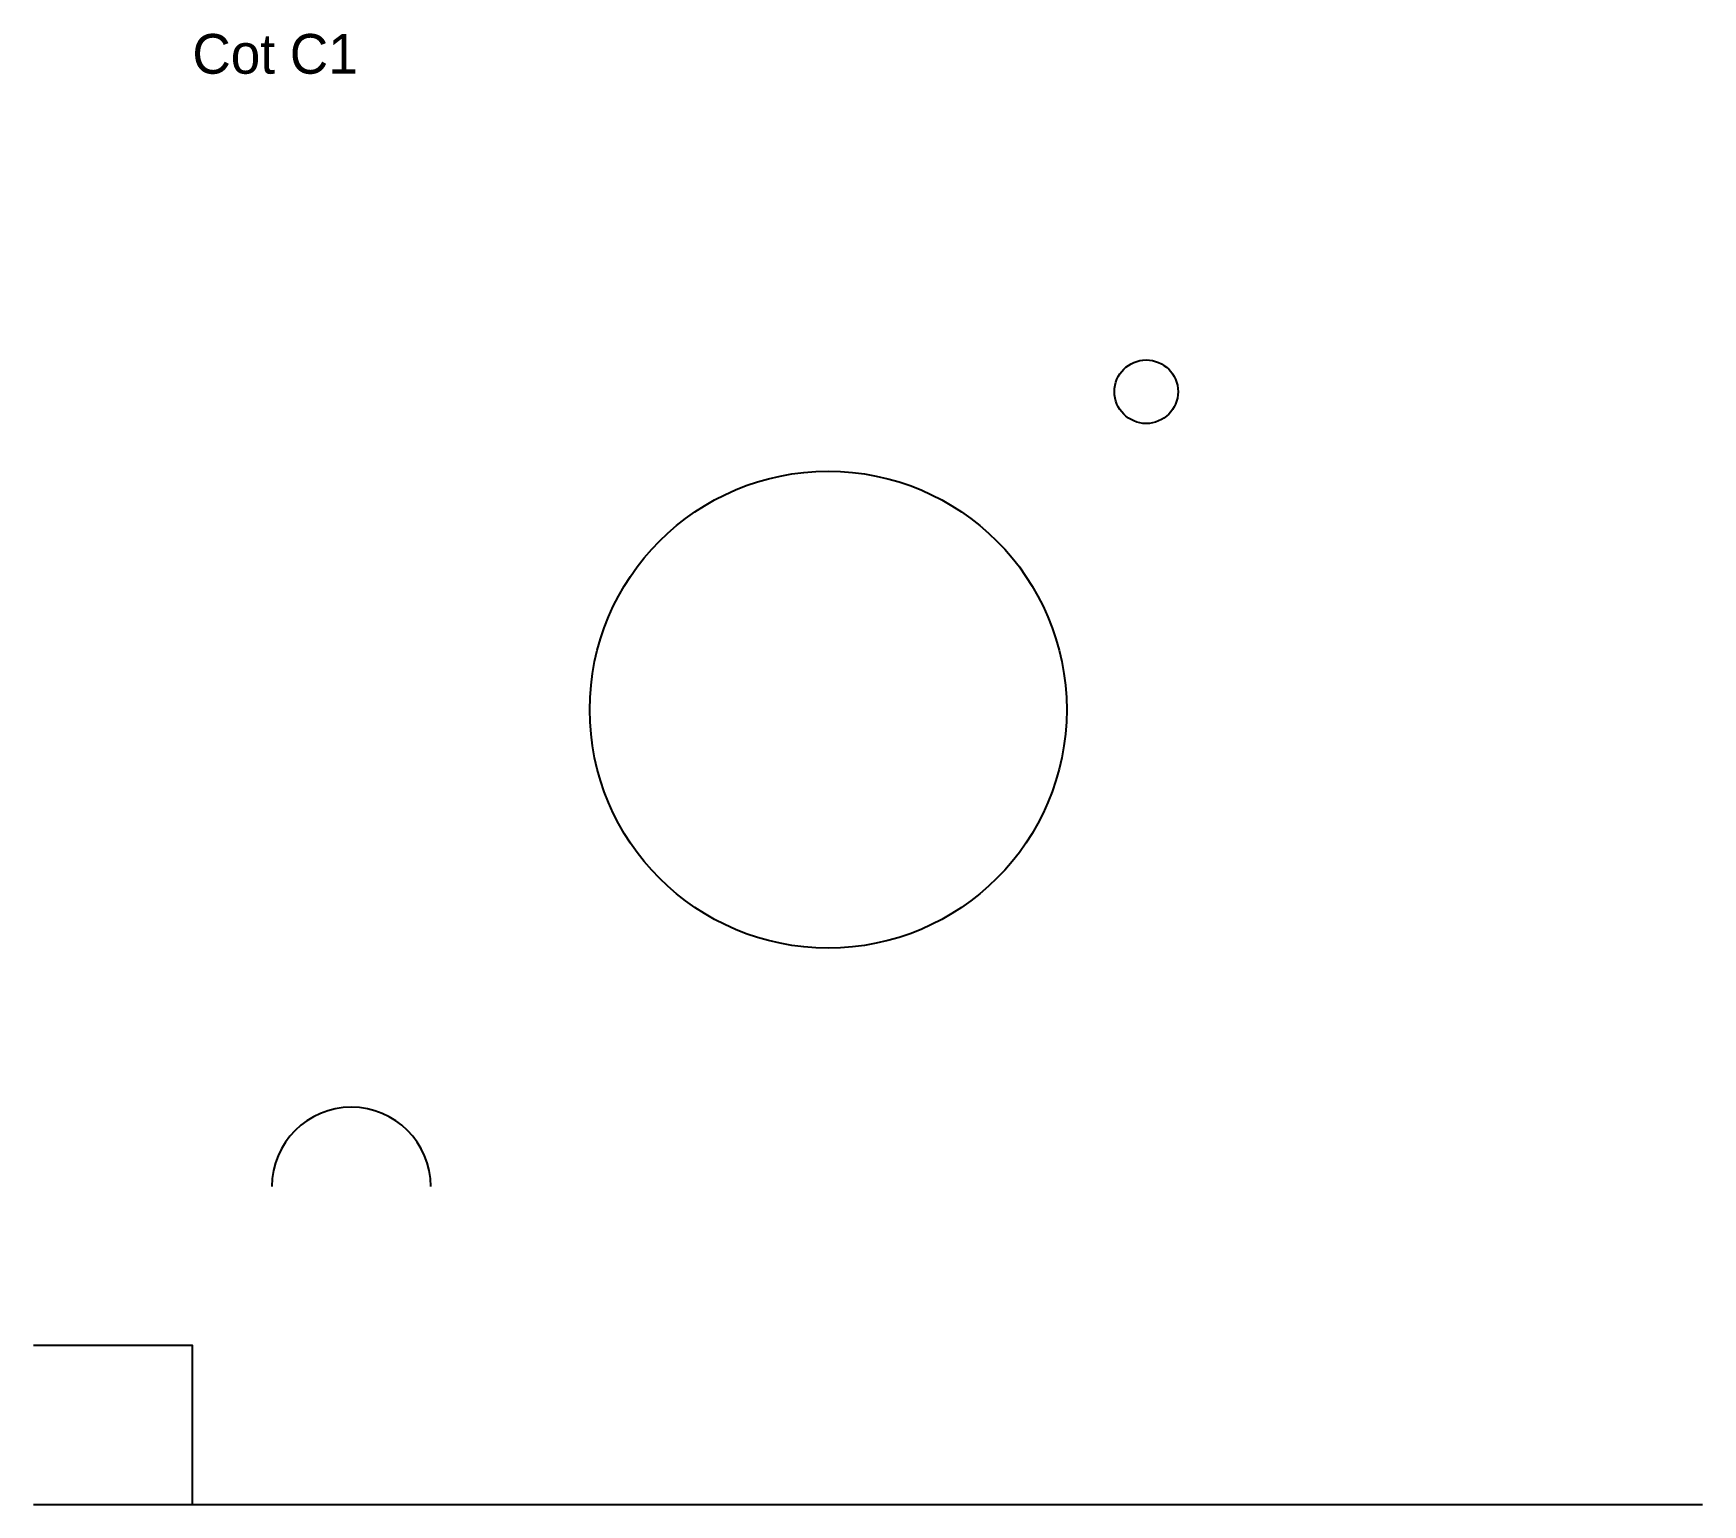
# Model space of a CAD drawing. Header units: metres. Extents: x 0 to 320, y 0 to 320.
# Drawn here: x 0 to 105, y 0 to 92.5 of the extents above; entities outside this region: 1.
import ezdxf

# ---------------------------------------------------------------- set-up
doc = ezdxf.new("R2010")
doc.units = ezdxf.units.M

# ---------------------------------------------------------------- blocks, each defined once
blk = doc.blocks.new('COT')
blk.add_circle((0, 0), 2)

msp = doc.modelspace()

# ---------------------------------------------------------------- linework, layer by layer
at = {"layer": 'GHICHU'}
msp.add_lwpolyline([(0, 0), (10, 0), (10, 10), (0, 10)], dxfattribs=at)
at = {"layer": 'KETCAU'}
msp.add_line((5, 0), (105, 0), dxfattribs=at)
msp.add_circle((50, 50), 15, dxfattribs=at)
at = {"layer": 'KIENTRUC'}
msp.add_arc((20, 20), 5, 0, 180, dxfattribs=at)
at = {"layer": 'MOI'}
msp.add_circle((300, 300), 20, dxfattribs=at)

# ---------------------------------------------------------------- block references
at = {"layer": 'KETCAU'}
msp.add_blockref('COT', (70, 70), dxfattribs=at)

# ---------------------------------------------------------------- texts
at = {"layer": 'KIENTRUC'}
msp.add_text('Cot C1', height=2.5, dxfattribs=at).set_placement((10, 90))

doc.saveas('drawing.dxf')
